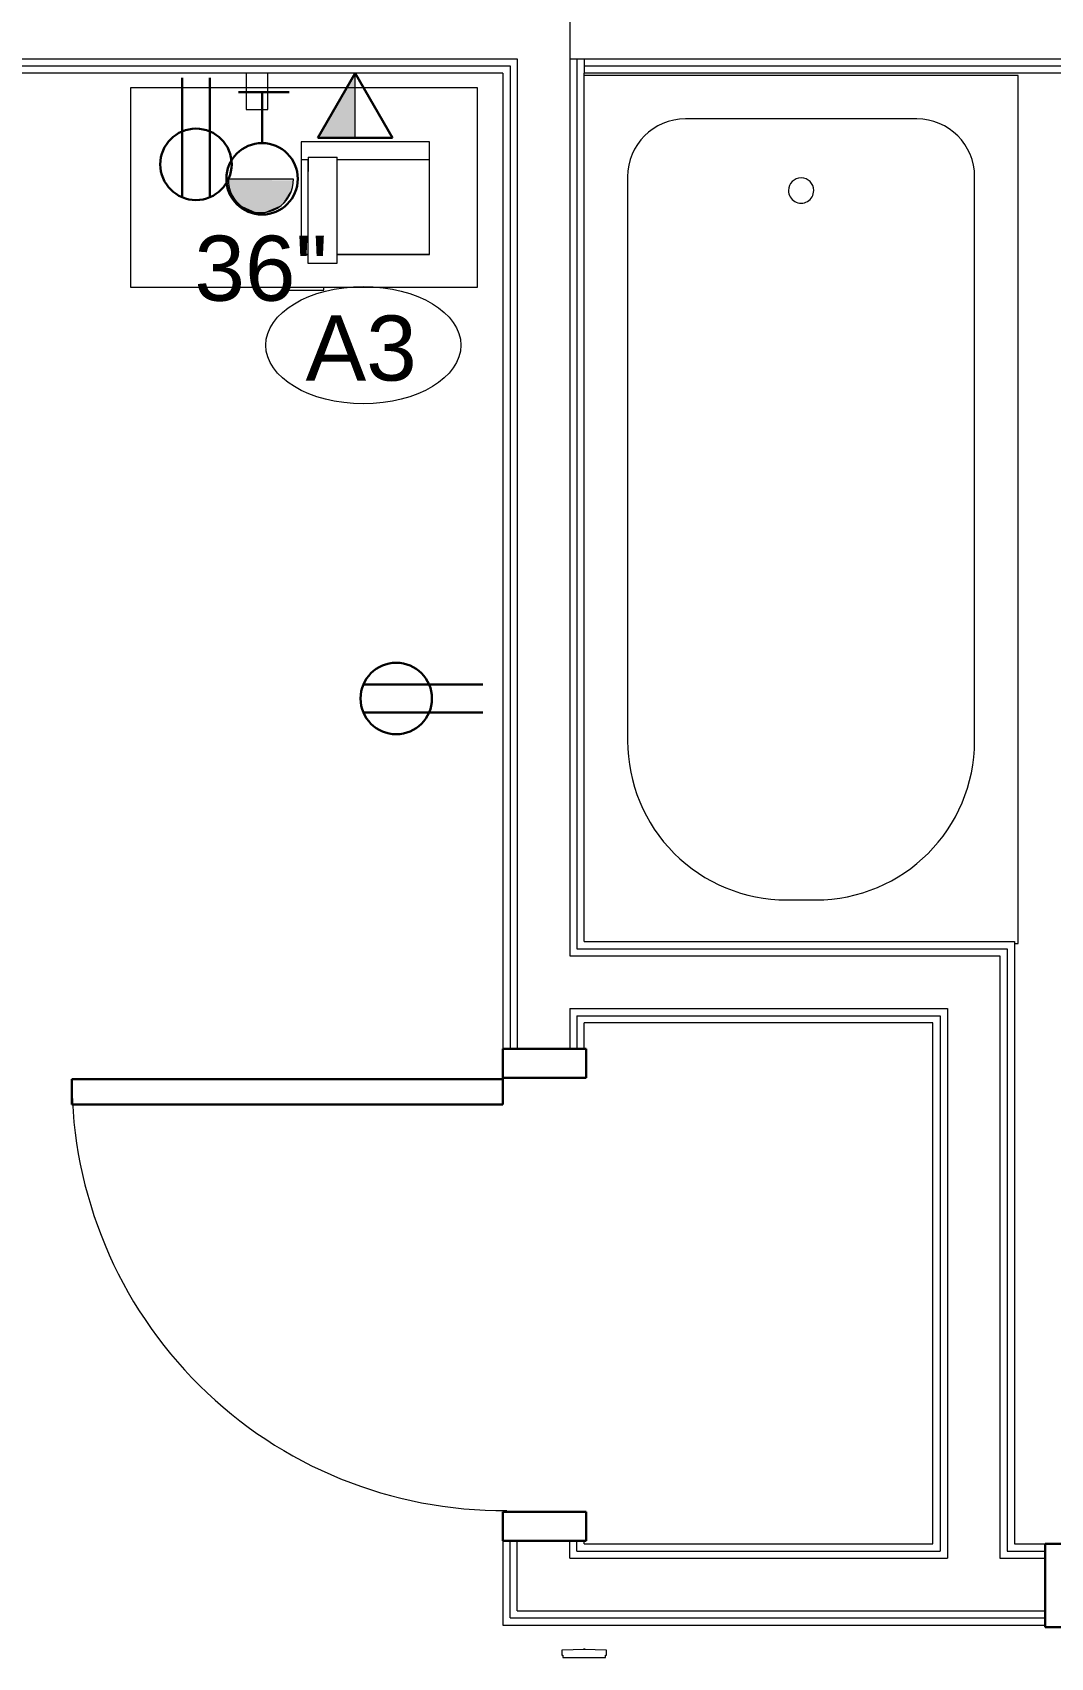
# Model space of a CAD drawing. Header units: inches. Extents: x -1176 to 1507, y -2563 to 978.
# Drawn here: x -897.1 to -826.7, y -441.1 to -328.8 of the extents above; entities that cross this region are included whole.
import ezdxf

# ---------------------------------------------------------------- set-up
doc = ezdxf.new("R2010")
doc.units = ezdxf.units.IN
doc.header["$MEASUREMENT"] = 0
for name, color, linetype, lineweight in [('A-ANNO-NOTE', 131, 'Continuous', 40), ('A-DETL-GENF', 92, 'Continuous', 18), ('A-DOOR', 31, 'Continuous', 18), ('A-DOOR-FRAM', 31, 'Continuous', 30), ('A-WALL', 113, 'Continuous', 18), ('A-WALL-PATT', 111, 'Continuous', 18), ('E-ELEC-FIXT', 91, 'Continuous', 9), ('I-FURN', 30, 'Continuous', 9), ('I-WALL', 2, 'Continuous', 18), ('P-SANR-FIXT', 6, 'Continuous', 9), ('Q-SPCQ', 91, 'Continuous', 9), ('Q-SPCQ-IDEN', 132, 'Continuous', 9)]:
    doc.layers.add(name, color=color, linetype=linetype, lineweight=lineweight)
doc.styles.add('Arial', font='arial.ttf', dxfattribs={"height": 4.5})
doc.styles.add('Swis721 Lt BT', font='swissl.ttf', dxfattribs={"height": 4.5})
pattern_1 = [(0, (0, 0), (15.36, 3.84), [0.634, -10.886, 0.634, -10.886, -61.44]), (0, (0, 0), (15.36, 3.84), [-23.04, 0.634, -22.406, 0.634, -10.886, -26.88]), (0, (0, 0), (15.36, 3.84), [-57.6, 0.634, -7.046, 0.634, -18.566]), (120, (5.76, 1.92), (-11.005538, 11.38215), [0.634, -10.886, 0.634, -10.886, -61.44]), (120, (5.76, 1.92), (-11.005538, 11.38215), [-23.04, 0.634, -22.406, 0.634, -10.886, -26.88]), (120, (5.76, 1.92), (-11.005538, 11.38215), [-57.6, 0.634, -7.046, 0.634, -18.566]), (240, (7.68, 9.6), (-4.354462, -15.22215), [0.634, -10.886, 0.634, -10.886, -61.44]), (240, (7.68, 9.6), (-4.354462, -15.22215), [-23.04, 0.634, -22.406, 0.634, -10.886, -26.88]), (240, (7.68, 9.6), (-4.354462, -15.22215), [-57.6, 0.634, -7.046, 0.634, -18.566])]

# ---------------------------------------------------------------- blocks, each defined once
blk = doc.blocks.new('Single Flush - D2 2_6_ X 8_-8253021-2nd Floor Power _ Signal')
at = {"layer": 'A-DOOR', "lineweight": 30}
for p, q in [((13.15625, -2.8125), (14.90625, -2.8125)), ((13.15625, -32.625), (13.15625, -2.8125)), ((14.90625, -2.8125), (14.90625, -32.625)), ((14.90625, -32.625), (13.15625, -32.625))]:
    blk.add_line(p, q, dxfattribs=at)
at = {"layer": 'A-DOOR', "lineweight": 9}
blk.add_arc((14.90625, -2.8125), 29.8125, 179.5, 270, dxfattribs=at)
at = {"layer": 'A-DOOR-FRAM'}
for p, q in [((-17, 2.9375), (-17, -2.8125)), ((-17, 2.9375), (-15, 2.9375)), ((-15, 2.9375), (-15, -2.8125)), ((15.000004, 2.9375), (15.000004, -2.8125)), ((15.000004, 2.9375), (17.000004, 2.9375)), ((17.000004, 2.9375), (17.000004, -2.8125)), ((-17, -2.8125), (-15, -2.8125)), ((15.000004, -2.8125), (17.000004, -2.8125))]:
    blk.add_line(p, q, dxfattribs=at)
blk = doc.blocks.new('Bed_Side_Table_5122 - T-4-6544423-2nd Floor Power _ Signal')
at = {"layer": 'I-FURN'}
for p, q in [((12, 3.99), (-12, 3.99)), ((-12, 3.99), (-12, -9.79)), ((12, -9.79), (12, 3.99)), ((-12, -9.79), (-1.38, -9.79)), ((-1.38, -9.79), (-1.38, -10)), ((-1.38, -9.79), (1.38, -9.79)), ((-1.38, -10), (1.38, -10)), ((1.38, -10), (1.38, -9.79)), ((1.38, -9.79), (12, -9.79))]:
    blk.add_line(p, q, dxfattribs=at)
blk = doc.blocks.new('Single Flush - D2 2_6_ X 8_-8252949-2nd Floor Power _ Signal')
at = {"layer": 'A-DOOR', "lineweight": 30}
for p, q in [((13.15625, 32.625), (13.15625, 2.8125)), ((14.90625, 32.625), (13.15625, 32.625)), ((14.90625, 2.8125), (14.90625, 32.625)), ((13.15625, 2.8125), (14.90625, 2.8125))]:
    blk.add_line(p, q, dxfattribs=at)
at = {"layer": 'A-DOOR', "lineweight": 9}
blk.add_arc((14.90625, 2.8125), 29.8125, 90, 180.5, dxfattribs=at)
at = {"layer": 'A-DOOR-FRAM'}
for p, q in [((-17, -2.9375), (-17, 2.8125)), ((-17, 2.8125), (-15, 2.8125)), ((-15, -2.9375), (-15, 2.8125)), ((15.000004, -2.9375), (15.000004, 2.8125)), ((15.000004, 2.8125), (17.000004, 2.8125)), ((17.000004, -2.9375), (17.000004, 2.8125)), ((-17, -2.9375), (-15, -2.9375)), ((15.000004, -2.9375), (17.000004, -2.9375))]:
    blk.add_line(p, q, dxfattribs=at)
blk = doc.blocks.new('Tub-Rectangular-3D - Tub-Rectangular-3D-V49-2nd Floor Power _ Signal')
at = {"layer": 'P-SANR-FIXT'}
for p, q in [((16.28, 32.81), (-43.72, 32.81)), ((-43.72, 32.81), (-43.72, 2.81)), ((16.28, 32.56), (16.28, 32.81)), ((2.28, 29.81), (-36.72, 29.81)), ((-40.72, 25.81), (-40.72, 9.81)), ((13.28, 16.81), (13.28, 18.81)), ((-36.72, 5.81), (2.28, 5.81))]:
    blk.add_line(p, q, dxfattribs=at)
for centre, radius, start, end in [((-36.72, 25.81), 4, 90, 180), ((2.28, 18.81), 11, 360, 90), ((-35.77, 17.81), 0.875, 90, 270), ((-35.77, 17.81), 0.875, 270, 90), ((2.28, 16.81), 11, 270, 0), ((-36.72, 9.81), 4, 180, 270)]:
    blk.add_arc(centre, radius, start, end, dxfattribs=at)
blk = doc.blocks.new('Speaker_Phone_6931 - Phone-6780614-2nd Floor Power _ Signal')
at = {"layer": 'Q-SPCQ'}
for p, q in [((-5.77, 12.85), (-7.79, 12.85)), ((-7.79, 12.85), (-7.79, 12.24)), ((-5.77, 12.85), (-7.79, 12.85)), ((-7.79, 12.85), (-7.79, 5.69)), ((-5.77, 12.24), (-5.77, 12.85)), ((-5.77, 5.69), (-5.77, 12.85)), ((-7.79, 12.24), (-14.18, 12.24)), ((-14.18, 12.24), (-14.18, 4.45)), ((-14.18, 12.24), (-7.79, 12.24)), ((-14.18, 12.24), (-14.18, 4.45)), ((-5.79, 12.24), (-5.3, 12.24)), ((-5.3, 12.24), (-5.77, 12.24)), ((-5.3, 4.45), (-5.3, 12.24)), ((-5.3, 4.45), (-5.3, 12.24)), ((-14.18, 5.69), (-7.79, 5.69)), ((-7.79, 6.51), (-7.79, 5.51)), ((-5.79, 5.51), (-5.79, 6.51)), ((-5.79, 5.69), (-5.3, 5.69)), ((-5.79, 5.51), (-7.79, 5.51)), ((-14.18, 4.45), (-5.3, 4.45)), ((-14.18, 4.45), (-5.3, 4.45))]:
    blk.add_line(p, q, dxfattribs=at)
blk = doc.blocks.new('HVAC_Other_LK-Systems_Room-Thermostat-S1-Dti-24V-NO - Room Thermostat S1 Dti 24V NO-6786672-2nd Floor Power _ Signal')
at = {"layer": 'A-DETL-GENF', "lineweight": 9}
for p, q in [((-1.55, 0.12), (-1.55, -0.05)), ((-1.48, 0.12), (-1.55, 0.12)), ((-1.48, 0.12), (-1.55, 0.12)), ((-1.55, 0.12), (-1.55, -0.23)), ((-1.48, 0.28), (-1.48, 0.12)), ((1.48, 0.28), (-1.48, 0.28)), ((1.48, 0.28), (-1.48, 0.28)), ((-1.48, 0.28), (-1.48, 0.12)), ((1.48, 0.12), (1.48, 0.28)), ((1.48, 0.12), (1.48, 0.28)), ((1.55, 0.12), (1.48, 0.12)), ((1.55, 0.12), (1.48, 0.12)), ((1.55, -0.23), (1.55, 0.12)), ((1.55, -0.23), (1.55, 0.12)), ((-1.55, -0.05), (-1.55, -0.23)), ((-1.55, -0.23), (-0.76, -0.25)), ((-1.55, -0.23), (-0.76, -0.25)), ((-0.76, -0.25), (0, -0.26)), ((-0.76, -0.25), (-0.06, -0.26)), ((-0.06, -0.26), (-0.06, -0.3)), ((-0.06, -0.3), (0.06, -0.3)), ((-0.06, -0.3), (0.06, -0.3)), ((0, -0.26), (0.76, -0.25)), ((0.06, -0.26), (0.76, -0.25)), ((0.06, -0.3), (0.06, -0.26)), ((0.06, -0.3), (0.06, -0.26)), ((0.76, -0.25), (1.55, -0.23)), ((0.76, -0.25), (1.55, -0.23))]:
    blk.add_line(p, q, dxfattribs=at)
blk = doc.blocks.new('PS - USB Outlet - USB Outlet-V147-2nd Floor Power _ Signal')
at = {"layer": 'E-ELEC-FIXT'}
for p, q in [((-0.75, 0), (-0.75, 1.5)), ((-0.75, 1.5), (0.75, 1.5)), ((0.75, 1.5), (0.75, 0)), ((-0.75, -1.01), (-0.75, 0)), ((0.75, 0), (0.75, -1.01))]:
    blk.add_line(p, q, dxfattribs=at)
blk = doc.blocks.new('Appliance_Specialty Equipment Tag - Standard-3515593-2nd Floor Power _ Signal')
at = {"layer": 'Q-SPCQ-IDEN'}
blk.add_ellipse((-0.0499, 0.0037), major_axis=(-0.1406, 0), ratio=0.600473, dxfattribs=at)

msp = doc.modelspace()

# ---------------------------------------------------------------- hatches: boundary and pattern name
at = {"layer": 'A-ANNO-NOTE', "lineweight": 9}
for points in [[(-877.34, -336.07), (-874.77, -336.07), (-874.77, -331.61)], [(-883.53, -338.99), (-883.53, -338.91), (-879.19, -338.91)], [(-883.53, -338.99), (-879.04, -338.91), (-879.03, -338.99), (-879.19, -338.99)], [(-883.47, -339.54), (-883.53, -338.99), (-879.19, -339.01)], [(-879.19, -339.54), (-883.47, -339.54), (-879.03, -338.99), (-879.1, -339.54)], [(-883.34, -339.92), (-883.47, -339.54), (-879.19, -339.55)], [(-879.85, -340.73), (-883.34, -339.92), (-879.1, -339.54), (-879.19, -339.68)], [(-881.48, -341.24), (-883.34, -339.92), (-881.08, -341.24)], [(-883, -340.45), (-883.27, -340.06), (-883.34, -339.92)], [(-882.95, -340.51), (-883, -340.45), (-883.34, -339.92)], [(-882.72, -340.73), (-882.95, -340.51), (-883.34, -339.92)], [(-881.64, -341.22), (-882.72, -340.73), (-883.34, -339.92)], [(-881.48, -341.24), (-881.64, -341.22), (-883.34, -339.92)], [(-881.08, -341.24), (-883.34, -339.92), (-879.85, -340.73)], [(-883, -340.45), (-883.05, -340.39), (-883.27, -340.06)], [(-879.85, -340.73), (-879.1, -339.54), (-879.19, -339.8)], [(-879.85, -340.73), (-879.19, -339.81), (-879.3, -340.06)], [(-879.85, -340.73), (-879.3, -340.06), (-879.57, -340.45)], [(-882.03, -341.12), (-882.39, -340.96), (-882.72, -340.73)], [(-881.64, -341.22), (-882.03, -341.12), (-882.72, -340.73)], [(-881.64, -341.22), (-881.72, -341.21), (-882.03, -341.12)], [(-881.08, -341.24), (-879.85, -340.73), (-880.93, -341.22)], [(-880.93, -341.22), (-879.85, -340.73), (-880.54, -341.12)], [(-880.54, -341.12), (-879.85, -340.73), (-880.18, -340.96)]]:
    msp.add_hatch(color=256, dxfattribs=at).paths.add_polyline_path(points, flags=0)
at = {"layer": 'A-WALL-PATT', "lineweight": 9}
h = msp.add_hatch(dxfattribs=at)
h.set_pattern_fill('FP_3', color=256, style=0, pattern_type=2)
h.set_pattern_definition(pattern_1)
h.paths.add_polyline_path([(-809.81, -331.11), (-798.29, -331.11), (-798.29, -330.61), (-858.92, -330.61), (-858.92, -331.11), (-856.06, -331.11)], flags=0)
h.paths.add_polyline_path([(-772.04, -331.11), (-772.04, -330.61), (-773.79, -330.61), (-773.79, -331.11)], flags=0)
h = msp.add_hatch(dxfattribs=at)
h.set_pattern_fill('FP_3', color=256, style=0, pattern_type=2)
h.set_pattern_definition(pattern_1)
h.paths.add_polyline_path([(-809.81, -331.61), (-798.29, -331.61), (-798.29, -331.11), (-858.92, -331.11), (-858.92, -331.61), (-856.06, -331.61)], flags=0)
h.paths.add_polyline_path([(-772.04, -331.61), (-772.04, -331.11), (-773.79, -331.11), (-773.79, -331.61)], flags=0)

# ---------------------------------------------------------------- linework, layer by layer
at = {"layer": 'A-ANNO-NOTE', "lineweight": 30}
for p, q in [((-886.73, -331.93), (-886.73, -340.2)), ((-884.81, -331.93), (-884.81, -340.2)), ((-874.77, -331.61), (-877.34, -336.07)), ((-874.77, -331.61), (-872.19, -336.07)), ((-882.84, -332.93), (-879.33, -332.93)), ((-881.2, -332.93), (-881.2, -336.43)), ((-872.19, -336.07), (-877.34, -336.07)), ((-865.93, -373.88), (-874.2, -373.88)), ((-865.93, -375.8), (-874.2, -375.8))]:
    msp.add_line(p, q, dxfattribs=at)
at = {"layer": 'A-ANNO-NOTE', "lineweight": 9}
for p, q in [((-874.77, -331.61), (-877.34, -336.07)), ((-874.77, -336.07), (-874.77, -331.61)), ((-877.34, -336.07), (-874.77, -336.07)), ((-883.53, -338.91), (-879.04, -338.91))]:
    msp.add_line(p, q, dxfattribs=at)
at = {"layer": 'A-ANNO-NOTE', "lineweight": 30}
for centre in [(-885.77, -337.91), (-881.2, -338.91), (-871.92, -374.84)]:
    msp.add_circle(centre, 2.47, dxfattribs=at)
at = {"layer": 'A-ANNO-NOTE', "lineweight": 9}
msp.add_arc((-881.28, -339), 2.25, 177.6427, 2.3573, dxfattribs=at)
at = {"layer": 'A-WALL'}
for p, q in [((-859.92, -265.11), (-859.92, -392.64)), ((-1017.06, -330.61), (-863.55, -330.61)), ((-1017.06, -331.11), (-864.05, -331.11)), ((-864.05, -331.11), (-864.05, -399.07)), ((-863.55, -330.61), (-863.55, -399.07)), ((-859.92, -330.61), (-798.29, -330.61)), ((-859.42, -330.61), (-859.42, -392.14)), ((-858.92, -330.61), (-858.92, -331.61)), ((-858.92, -331.11), (-798.29, -331.11)), ((-859.92, -392.64), (-830.17, -392.64)), ((-859.42, -392.14), (-829.67, -392.14)), ((-830.17, -392.64), (-830.17, -434.28)), ((-829.67, -392.14), (-829.67, -433.78)), ((-859.92, -396.27), (-859.92, -399.07)), ((-859.92, -396.27), (-833.8, -396.27)), ((-833.8, -396.27), (-833.8, -434.28)), ((-859.42, -396.77), (-859.42, -399.07)), ((-859.42, -396.77), (-834.3, -396.77)), ((-834.3, -396.77), (-834.3, -433.78)), ((-864.05, -438.41), (-864.05, -433.07)), ((-863.55, -437.91), (-863.55, -433.07)), ((-859.92, -434.28), (-859.92, -433.07)), ((-859.42, -433.78), (-859.42, -433.07)), ((-859.92, -434.28), (-833.8, -434.28)), ((-859.42, -433.78), (-834.3, -433.78)), ((-830.17, -434.28), (-827.04, -434.28)), ((-829.67, -433.78), (-827.04, -433.78)), ((-863.55, -437.91), (-827.04, -437.91)), ((-864.05, -438.41), (-827.04, -438.41))]:
    msp.add_line(p, q, dxfattribs=at)
at = {"layer": 'I-WALL'}
for p, q in [((-864.55, -331.61), (-1017.06, -331.61)), ((-864.55, -331.61), (-864.55, -399.07)), ((-798.29, -331.61), (-858.92, -331.61)), ((-858.92, -391.64), (-858.92, -331.61)), ((-858.92, -391.64), (-829.17, -391.64)), ((-829.17, -391.64), (-829.17, -433.28)), ((-858.92, -399.07), (-858.92, -397.27)), ((-834.8, -397.27), (-858.92, -397.27)), ((-834.8, -433.28), (-834.8, -397.27)), ((-858.92, -399.07), (-864.55, -399.07)), ((-864.55, -433.07), (-864.55, -438.91)), ((-858.92, -433.07), (-864.55, -433.07)), ((-858.92, -433.28), (-858.92, -433.07)), ((-858.92, -433.28), (-834.8, -433.28)), ((-829.17, -433.28), (-827.04, -433.28)), ((-827.04, -433.28), (-827.04, -438.91)), ((-864.55, -438.91), (-827.04, -438.91))]:
    msp.add_line(p, q, dxfattribs=at)

# ---------------------------------------------------------------- block references
at = {"layer": 'A-DOOR'}
for name, p, rotation in [('Single Flush - D2 2_6_ X 8_-8252949-2nd Floor Power _ Signal', (-861.73, -416.07), 89.99999999999991), ('Single Flush - D2 2_6_ X 8_-8253021-2nd Floor Power _ Signal', (-810.04, -436.1), 180)]:
    msp.add_blockref(name, p, dxfattribs=dict(at, rotation=rotation))
at = {"layer": 'E-ELEC-FIXT', "extrusion": (0, 0, -1), "rotation": 180}
msp.add_blockref('PS - USB Outlet - USB Outlet-V147-2nd Floor Power _ Signal', (881.55, -332.61), dxfattribs=at)
at = {"layer": 'I-FURN'}
msp.add_blockref('Bed_Side_Table_5122 - T-4-6544423-2nd Floor Power _ Signal', (-878.3, -336.61), dxfattribs=at)
at = {"layer": 'P-SANR-FIXT', "rotation": 269.9999999999999}
msp.add_blockref('Tub-Rectangular-3D - Tub-Rectangular-3D-V49-2nd Floor Power _ Signal', (-861.73, -375.49), dxfattribs=at)
at = {"layer": 'Q-SPCQ', "rotation": 180}
for name, p in [('Speaker_Phone_6931 - Phone-6780614-2nd Floor Power _ Signal', (-883.8, -331.9)), ('HVAC_Other_LK-Systems_Room-Thermostat-S1-Dti-24V-NO - Room Thermostat S1 Dti 24V NO-6786672-2nd Floor Power _ Signal', (-858.92, -440.86))]:
    msp.add_blockref(name, p, dxfattribs=at)
at = {"layer": 'Q-SPCQ-IDEN', "xscale": 47.99999999999997, "yscale": 47.99999999999997, "zscale": 47.99999999999997}
msp.add_blockref('Appliance_Specialty Equipment Tag - Standard-3515593-2nd Floor Power _ Signal', (-871.8, -350.59), dxfattribs=at)

# ---------------------------------------------------------------- texts
at = {"layer": 'A-ANNO-NOTE', "lineweight": 9, "insert": (-885.88, -342.84), "char_height": 4.5, "width": 10.302, "attachment_point": 1, "style": 'Swis721 Lt BT'}
msp.add_mtext('36"', dxfattribs=at)
at = {"layer": 'Q-SPCQ-IDEN', "insert": (-878.19, -348.36), "char_height": 4.5, "width": 9.393, "attachment_point": 1, "style": 'Arial'}
msp.add_mtext('A3', dxfattribs=at)

doc.saveas('drawing.dxf')
